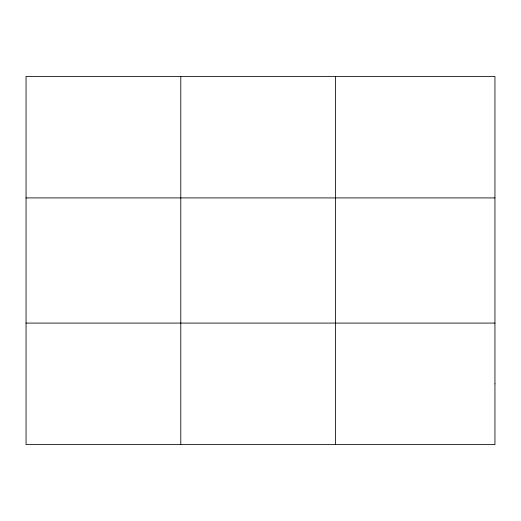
<?xml version="1.0" encoding="UTF-8"?>
<svg xmlns="http://www.w3.org/2000/svg" width="521" height="521" viewBox="0 0 521 521"><rect width="100%" height="100%" fill="white"/><g stroke="black" fill="none" stroke-linecap="round" stroke-linejoin="round"><path stroke-width="0.78" d="M180.787 444.576L180.787 76.424M335.524 444.576L335.524 76.424M26.05 197.915L494.95 197.915M26.05 323.085L494.95 323.085M494.95 383.834L494.95 444.576L26.05 444.576L26.05 76.424L494.95 76.424L494.95 383.834"/></g></svg>
